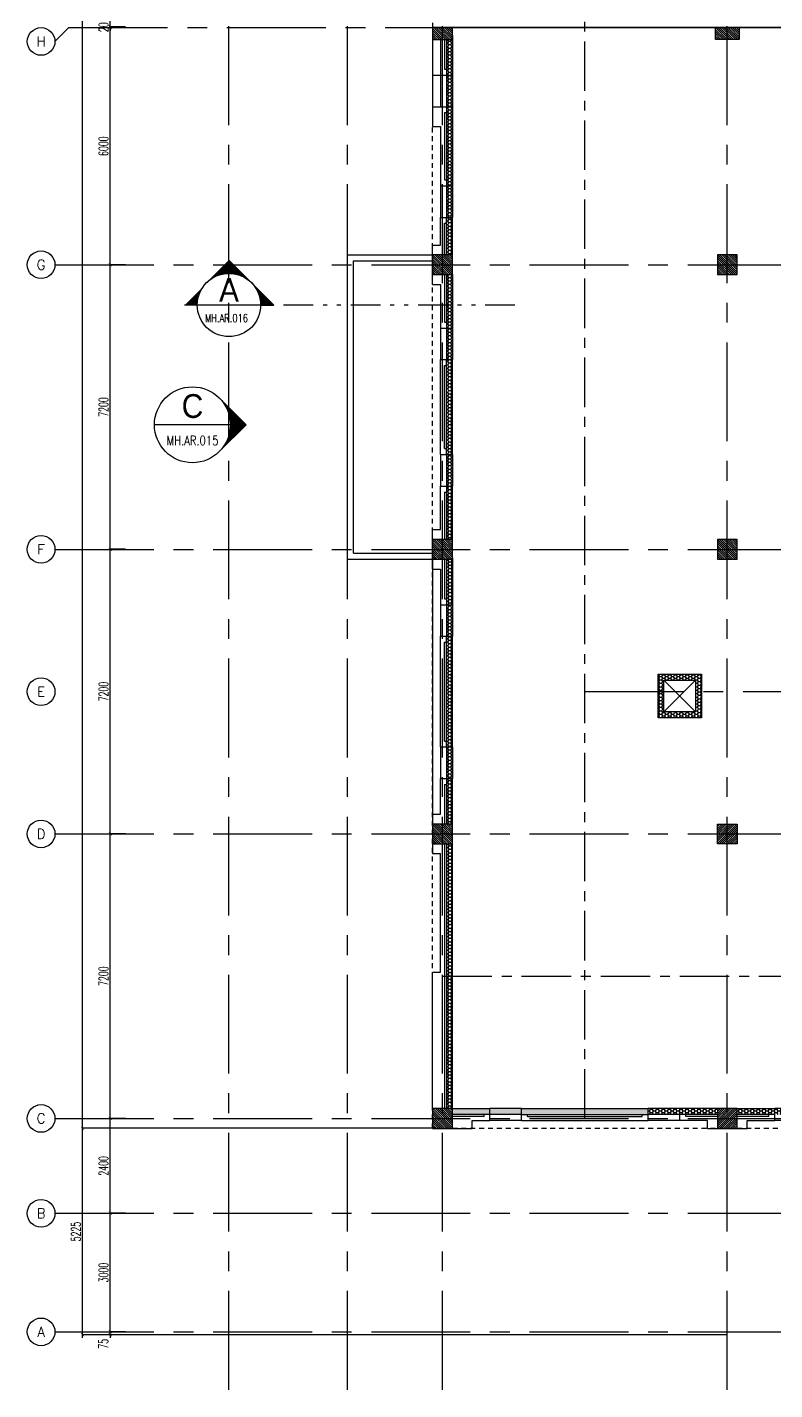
# Model space of a CAD drawing. Extents: x 88808.2 to 88899.2, y 39921.6 to 40001.1.
# Drawn here: x 88808.23 to 88827.13, y 39921.62 to 39956.09 of the extents above; entities that cross this region are included whole.
import ezdxf
from ezdxf.enums import TextEntityAlignment as Align

# ---------------------------------------------------------------- set-up
doc = ezdxf.new("R2010")
doc.units = 0
doc.header["$MEASUREMENT"] = 0
doc.header["$PDMODE"] = 34
for name, pattern in [('2DASHES', [1.7, 0.75, -0.25, 0.1, -0.25, 0.1, -0.25]), ('CENTER', [2, 1.25, -0.25, 0.25, -0.25]), ('CENTERX2', [4, 2.5, -0.5, 0.5, -0.5]), ('HIDDEN2', [0.1875, 0.125, -0.0625])]:
    doc.linetypes.add(name, pattern=pattern)
doc.layers.get('0').update_dxf_attribs({"linetype": 'CONTINUOUS'})
doc.layers.get('DEFPOINTS').update_dxf_attribs({"linetype": 'CONTINUOUS'})
for name, color, linetype in [('AX', 6, 'CONTINUOUS'), ('AX-CR', 2, 'CONTINUOUS'), ('AX-DIM', 4, 'CONTINUOUS'), ('AX-TXT', 2, 'CONTINUOUS'), ('AXES', 11, 'CENTERX2'), ('AXES1', 11, 'CENTER'), ('COL', 2, 'CONTINUOUS'), ('EJ', 9, 'CONTINUOUS'), ('HAT', 8, 'CONTINUOUS'), ('HIDDEN', 9, 'HIDDEN2'), ('IND-ES', 6, 'CONTINUOUS'), ('IND-ES-L', 6, '2DASHES'), ('IND-ES-TXT', 4, 'CONTINUOUS'), ('INSUL', 4, 'CONTINUOUS'), ('ME-FIX', 7, 'CONTINUOUS'), ('PROJ-L', 3, 'CONTINUOUS'), ('ROOF', 7, 'CONTINUOUS'), ('SEC-MRK', 7, 'CONTINUOUS'), ('SHAFTS', 3, 'CONTINUOUS'), ('TXT1', 2, 'CONTINUOUS'), ('WALL', 2, 'CONTINUOUS'), ('WallType2', 3, 'CONTINUOUS'), ('WIN', 3, 'CONTINUOUS')]:
    doc.layers.add(name, color=color, linetype=linetype)
doc.styles.add('ROMANS', font='ROMANS.shx', dxfattribs={"width": 0.6})
doc.styles.add('S5', font='simplex.shx', dxfattribs={"width": 0.77})
doc.styles.add('TTXT', font='swisse.ttf', dxfattribs={"width": 0.6})
doc.dimstyles.new('DIM-OUT', dxfattribs={"dimscale": 0, "dimtxt": 0.24, "dimasz": 0.08, "dimexe": 0.02, "dimexo": 0.02, "dimgap": 0.05, "dimtad": 1, "dimdec": 0, "dimlfac": 1000, "dimzin": 0, "dimdsep": 46, "dimtxsty": 'ROMANS', "dimblk1": 'ARCHTICK', "dimblk2": 'ARCHTICK', "dimsah": 1, "dimcen": 0.01, "dimdle": 0.08, "dimclrd": 4, "dimclre": 4, "dimclrt": 2, "dimadec": 0, "dimazin": 0, "dimtp": 2, "dimtm": 2, "dimtfac": 0.114286, "dimtdec": 0, "dimtix": 1, "dimtmove": 2, "dimatfit": 3, "dimldrblk": 'ARCHTICK', "dimfxl": 0, "dimtolj": 1, "dimtzin": 0, "dimarcsym": 0})
pattern_1 = [(180, (177753.940517, 0), (-0.075, 0.04330127), [0.05, -0.1]), (60, (177753.940517, 0), (0.074999999836, 0.043301270284), [0.05, -0.1]), (120, (177753.940517, 0), (-1.64e-10, 0.086602540284), [-0.1, 0.05])]
pattern_2 = [(0, (0, 0), (0.075, 0.04330127), [0.05, -0.1]), (120, (0, 0), (-0.074999999836, 0.043301270284), [0.05, -0.1]), (60, (0, 0), (1.64e-10, 0.086602540284), [-0.1, 0.05])]
pattern_3 = [(135, (89151.66644, 39904.688557), (0.0265165043, 0.0265165043), [])]

# ---------------------------------------------------------------- blocks, each defined once
blk = doc.blocks.new('_ARCHTICK')
at = {"color": 0, "linetype": 'ByBlock', "const_width": 0.15}
blk.add_lwpolyline([(-0.5, -0.5), (0.5, 0.5)], dxfattribs=at)
blk = doc.blocks.new('*D743')
at = {"layer": 'AX-DIM', "color": 4, "lineweight": -2}
for p, q in [((88818.46, 39987.55), (88809.61, 39987.55)), ((88809.63, 39928.15), (88809.63, 39987.63)), ((88818.46, 39928.23), (88809.61, 39928.23))]:
    blk.add_line(p, q, dxfattribs=at)
at = {"layer": 'DEFPOINTS', "color": 0}
for p in [(88809.63, 39987.55), (88818.48, 39987.55), (88818.48, 39928.23)]:
    blk.add_point(p, dxfattribs=at)
at = {"layer": 'AX-DIM', "color": 4, "lineweight": -2, "xscale": 0.08, "yscale": 0.08, "zscale": 0.08}
for p, rotation in [((88809.63, 39987.55), 90), ((88809.63, 39928.23), 270)]:
    blk.add_blockref('_ARCHTICK', p, dxfattribs=dict(at, rotation=rotation))
at = {"layer": 'AX-DIM', "color": 2, "insert": (88809.46, 39957.89), "char_height": 0.24, "attachment_point": 5, "rotation": 90, "style": 'ROMANS'}
blk.add_mtext('\\A1;59320', dxfattribs=at)
blk = doc.blocks.new('*D744')
at = {"layer": 'AX-DIM', "color": 4, "lineweight": -2}
for p, q in [((88810.71, 39959.7), (88810.31, 39959.7)), ((88810.33, 39956.02), (88810.33, 39959.78)), ((88810.71, 39956.1), (88810.31, 39956.1))]:
    blk.add_line(p, q, dxfattribs=at)
at = {"layer": 'DEFPOINTS', "color": 0}
for p in [(88810.33, 39959.7), (88810.73, 39959.7), (88810.73, 39956.1)]:
    blk.add_point(p, dxfattribs=at)
at = {"layer": 'AX-DIM', "color": 4, "lineweight": -2, "xscale": 0.08, "yscale": 0.08, "zscale": 0.08}
for p, rotation in [((88810.33, 39959.7), 90), ((88810.33, 39956.1), 270)]:
    blk.add_blockref('_ARCHTICK', p, dxfattribs=dict(at, rotation=rotation))
at = {"layer": 'AX-DIM', "color": 2, "insert": (88810.16, 39957.9), "char_height": 0.24, "attachment_point": 5, "rotation": 90, "style": 'ROMANS'}
blk.add_mtext('\\A1;3600', dxfattribs=at)
blk = doc.blocks.new('*D770')
at = {"layer": 'AX-DIM', "color": 4, "lineweight": -2}
for p, q in [((88810.71, 39956.1), (88810.31, 39956.1)), ((88810.71, 39956.08), (88810.31, 39956.08)), ((88810.33, 39956.1), (88810.33, 39956.18)), ((88810.33, 39956.08), (88810.33, 39956.1)), ((88810.33, 39956.08), (88810.33, 39956))]:
    blk.add_line(p, q, dxfattribs=at)
at = {"layer": 'DEFPOINTS', "color": 0}
for p in [(88810.33, 39956.1), (88810.73, 39956.1), (88810.73, 39956.08)]:
    blk.add_point(p, dxfattribs=at)
at = {"layer": 'AX-DIM', "color": 4, "lineweight": -2, "xscale": 0.08, "yscale": 0.08, "zscale": 0.08}
for p, rotation in [((88810.33, 39956.1), 270), ((88810.33, 39956.08), 90)]:
    blk.add_blockref('_ARCHTICK', p, dxfattribs=dict(at, rotation=rotation))
at = {"layer": 'AX-DIM', "color": 2, "insert": (88810.16, 39956.09), "char_height": 0.24, "attachment_point": 5, "rotation": 90, "style": 'ROMANS'}
blk.add_mtext('\\A1;20', dxfattribs=at)
blk = doc.blocks.new('*D771')
at = {"layer": 'AX-DIM', "color": 4, "lineweight": -2}
for p, q in [((88810.71, 39956.08), (88810.31, 39956.08)), ((88810.33, 39950), (88810.33, 39956.16)), ((88810.71, 39950.08), (88810.31, 39950.08))]:
    blk.add_line(p, q, dxfattribs=at)
at = {"layer": 'DEFPOINTS', "color": 0}
for p in [(88810.33, 39956.08), (88810.73, 39956.08), (88810.73, 39950.08)]:
    blk.add_point(p, dxfattribs=at)
at = {"layer": 'AX-DIM', "color": 4, "lineweight": -2, "xscale": 0.08, "yscale": 0.08, "zscale": 0.08}
for p, rotation in [((88810.33, 39956.08), 90), ((88810.33, 39950.08), 270)]:
    blk.add_blockref('_ARCHTICK', p, dxfattribs=dict(at, rotation=rotation))
at = {"layer": 'AX-DIM', "color": 2, "insert": (88810.16, 39953.08), "char_height": 0.24, "attachment_point": 5, "rotation": 90, "style": 'ROMANS'}
blk.add_mtext('\\A1;6000', dxfattribs=at)
blk = doc.blocks.new('*D772')
at = {"layer": 'AX-DIM', "color": 4, "lineweight": -2}
for p, q in [((88810.33, 39935.6), (88810.33, 39942.96)), ((88810.71, 39942.88), (88810.31, 39942.88)), ((88810.71, 39935.68), (88810.31, 39935.68))]:
    blk.add_line(p, q, dxfattribs=at)
at = {"layer": 'DEFPOINTS', "color": 0}
for p in [(88810.33, 39942.88), (88810.73, 39942.88), (88810.73, 39935.68)]:
    blk.add_point(p, dxfattribs=at)
at = {"layer": 'AX-DIM', "color": 4, "lineweight": -2, "xscale": 0.08, "yscale": 0.08, "zscale": 0.08}
for p, rotation in [((88810.33, 39942.88), 90), ((88810.33, 39935.68), 270)]:
    blk.add_blockref('_ARCHTICK', p, dxfattribs=dict(at, rotation=rotation))
at = {"layer": 'AX-DIM', "color": 2, "insert": (88810.16, 39939.28), "char_height": 0.24, "attachment_point": 5, "rotation": 90, "style": 'ROMANS'}
blk.add_mtext('\\A1;7200', dxfattribs=at)
blk = doc.blocks.new('*D773')
at = {"layer": 'AX-DIM', "color": 4, "lineweight": -2}
for p, q in [((88810.71, 39950.08), (88810.31, 39950.08)), ((88810.33, 39942.8), (88810.33, 39950.16)), ((88810.71, 39942.88), (88810.31, 39942.88))]:
    blk.add_line(p, q, dxfattribs=at)
at = {"layer": 'DEFPOINTS', "color": 0}
for p in [(88810.33, 39950.08), (88810.73, 39950.08), (88810.73, 39942.88)]:
    blk.add_point(p, dxfattribs=at)
at = {"layer": 'AX-DIM', "color": 4, "lineweight": -2, "xscale": 0.08, "yscale": 0.08, "zscale": 0.08}
for p, rotation in [((88810.33, 39950.08), 90), ((88810.33, 39942.88), 270)]:
    blk.add_blockref('_ARCHTICK', p, dxfattribs=dict(at, rotation=rotation))
at = {"layer": 'AX-DIM', "color": 2, "insert": (88810.16, 39946.48), "char_height": 0.24, "attachment_point": 5, "rotation": 90, "style": 'ROMANS'}
blk.add_mtext('\\A1;7200', dxfattribs=at)
blk = doc.blocks.new('*D774')
at = {"layer": 'AX-DIM', "color": 4, "lineweight": -2}
for p, q in [((88810.71, 39928.48), (88810.31, 39928.48)), ((88810.33, 39926), (88810.33, 39928.56)), ((88810.71, 39926.08), (88810.31, 39926.08))]:
    blk.add_line(p, q, dxfattribs=at)
at = {"layer": 'DEFPOINTS', "color": 0}
for p in [(88810.33, 39928.48), (88810.73, 39928.48), (88810.73, 39926.08)]:
    blk.add_point(p, dxfattribs=at)
at = {"layer": 'AX-DIM', "color": 4, "lineweight": -2, "xscale": 0.08, "yscale": 0.08, "zscale": 0.08}
for p, rotation in [((88810.33, 39928.48), 90), ((88810.33, 39926.08), 270)]:
    blk.add_blockref('_ARCHTICK', p, dxfattribs=dict(at, rotation=rotation))
at = {"layer": 'AX-DIM', "color": 2, "insert": (88810.16, 39927.28), "char_height": 0.24, "attachment_point": 5, "rotation": 90, "style": 'ROMANS'}
blk.add_mtext('\\A1;2400', dxfattribs=at)
blk = doc.blocks.new('*D775')
at = {"layer": 'AX-DIM', "color": 4, "lineweight": -2}
for p, q in [((88810.71, 39923.08), (88810.31, 39923.08)), ((88810.71, 39923.005), (88810.31, 39923.005)), ((88810.33, 39923.08), (88810.33, 39923.16)), ((88810.33, 39923.005), (88810.33, 39923.08)), ((88810.33, 39923.005), (88810.33, 39922.925))]:
    blk.add_line(p, q, dxfattribs=at)
at = {"layer": 'DEFPOINTS', "color": 0}
for p in [(88810.33, 39923.08), (88810.73, 39923.08), (88810.73, 39923.005)]:
    blk.add_point(p, dxfattribs=at)
at = {"layer": 'AX-DIM', "color": 4, "lineweight": -2, "xscale": 0.08, "yscale": 0.08, "zscale": 0.08}
for p, rotation in [((88810.33, 39923.08), 270), ((88810.33, 39923.005), 90)]:
    blk.add_blockref('_ARCHTICK', p, dxfattribs=dict(at, rotation=rotation))
at = {"layer": 'AX-DIM', "color": 2, "insert": (88810.155, 39922.776), "char_height": 0.24, "attachment_point": 5, "rotation": 90, "style": 'ROMANS'}
blk.add_mtext('\\A1;75', dxfattribs=at)
blk = doc.blocks.new('*D776')
at = {"layer": 'AX-DIM', "color": 4, "lineweight": -2}
for p, q in [((88810.71, 39926.08), (88810.31, 39926.08)), ((88810.33, 39923), (88810.33, 39926.16)), ((88810.71, 39923.08), (88810.31, 39923.08))]:
    blk.add_line(p, q, dxfattribs=at)
at = {"layer": 'DEFPOINTS', "color": 0}
for p in [(88810.33, 39926.08), (88810.73, 39926.08), (88810.73, 39923.08)]:
    blk.add_point(p, dxfattribs=at)
at = {"layer": 'AX-DIM', "color": 4, "lineweight": -2, "xscale": 0.08, "yscale": 0.08, "zscale": 0.08}
for p, rotation in [((88810.33, 39926.08), 90), ((88810.33, 39923.08), 270)]:
    blk.add_blockref('_ARCHTICK', p, dxfattribs=dict(at, rotation=rotation))
at = {"layer": 'AX-DIM', "color": 2, "insert": (88810.16, 39924.58), "char_height": 0.24, "attachment_point": 5, "rotation": 90, "style": 'ROMANS'}
blk.add_mtext('\\A1;3000', dxfattribs=at)
blk = doc.blocks.new('*D777')
at = {"layer": 'AX-DIM', "color": 4, "lineweight": -2}
for p, q in [((88810.33, 39928.4), (88810.33, 39935.76)), ((88810.71, 39935.68), (88810.31, 39935.68)), ((88810.71, 39928.48), (88810.31, 39928.48))]:
    blk.add_line(p, q, dxfattribs=at)
at = {"layer": 'DEFPOINTS', "color": 0}
for p in [(88810.33, 39935.68), (88810.73, 39935.68), (88810.73, 39928.48)]:
    blk.add_point(p, dxfattribs=at)
at = {"layer": 'AX-DIM', "color": 4, "lineweight": -2, "xscale": 0.08, "yscale": 0.08, "zscale": 0.08}
for p, rotation in [((88810.33, 39935.68), 90), ((88810.33, 39928.48), 270)]:
    blk.add_blockref('_ARCHTICK', p, dxfattribs=dict(at, rotation=rotation))
at = {"layer": 'AX-DIM', "color": 2, "insert": (88810.16, 39932.08), "char_height": 0.24, "attachment_point": 5, "rotation": 90, "style": 'ROMANS'}
blk.add_mtext('\\A1;7200', dxfattribs=at)
blk = doc.blocks.new('*D778')
at = {"layer": 'AX-DIM', "color": 4, "lineweight": -2}
for p, q in [((88810.31, 39928.23), (88809.61, 39928.23)), ((88809.63, 39922.925), (88809.63, 39928.31)), ((88825.917, 39923.005), (88809.61, 39923.005))]:
    blk.add_line(p, q, dxfattribs=at)
at = {"layer": 'DEFPOINTS', "color": 0}
for p in [(88809.63, 39928.23), (88810.33, 39928.23), (88825.937, 39923.005)]:
    blk.add_point(p, dxfattribs=at)
at = {"layer": 'AX-DIM', "color": 4, "lineweight": -2, "xscale": 0.08, "yscale": 0.08, "zscale": 0.08}
for p, rotation in [((88809.63, 39928.23), 90), ((88809.63, 39923.005), 270)]:
    blk.add_blockref('_ARCHTICK', p, dxfattribs=dict(at, rotation=rotation))
at = {"layer": 'AX-DIM', "color": 2, "insert": (88809.46, 39925.617), "char_height": 0.24, "attachment_point": 5, "rotation": 90, "style": 'ROMANS'}
blk.add_mtext('\\A1;5225', dxfattribs=at)
blk = doc.blocks.new('COL50')
at = {"layer": 'COL'}
blk.add_lwpolyline([(-250, 250), (-250, -250), (250, -250), (250, 250)], close=True, dxfattribs=at)
blk = doc.blocks.new('*X657')
at = {"color": 0}
for p, q in [((245929, 169932), (246386, 170390)), ((245929, 169985), (246333, 170390)), ((245929, 170038), (246280, 170390)), ((245929, 170091), (246227, 170390)), ((245929, 170144), (246174, 170390)), ((245929, 170197), (246121, 170390)), ((245929, 170250), (246068, 170390)), ((245929, 170303), (246015, 170390)), ((245929, 170357), (245962, 170390)), ((245939, 169890), (246429, 170379)), ((245992, 169890), (246429, 170326)), ((246045, 169890), (246429, 170273)), ((246098, 169890), (246429, 170220)), ((246151, 169890), (246429, 170167)), ((246204, 169890), (246429, 170114)), ((246257, 169890), (246429, 170061)), ((246310, 169890), (246429, 170008)), ((246363, 169890), (246429, 169955)), ((246416, 169890), (246429, 169902))]:
    blk.add_line(p, q, dxfattribs=at)
blk = doc.blocks.new('*X673')
at = {"color": 0}
for p, q in [((245928, 132650), (246428, 133150)), ((245929, 132703), (246375, 133150)), ((245929, 132756), (246322, 133150)), ((245929, 132809), (246269, 133150)), ((245929, 132862), (246216, 133150)), ((245929, 132915), (246163, 133150)), ((245929, 132968), (246110, 133150)), ((245929, 133021), (246057, 133150)), ((245929, 133074), (246004, 133150)), ((245929, 133127), (245951, 133150)), ((245981, 132650), (246429, 133097)), ((246034, 132650), (246429, 133044)), ((246087, 132650), (246429, 132991)), ((246140, 132650), (246429, 132938)), ((246193, 132650), (246429, 132885)), ((246246, 132650), (246429, 132832)), ((246299, 132650), (246429, 132779)), ((246353, 132650), (246429, 132726)), ((246406, 132650), (246429, 132673))]:
    blk.add_line(p, q, dxfattribs=at)
blk = doc.blocks.new('*X670')
at = {"color": 0}
for p, q in [((245929, 139863), (246416, 140350)), ((245929, 139916), (246363, 140350)), ((245929, 139969), (246310, 140350)), ((245929, 140022), (246257, 140350)), ((245929, 140075), (246204, 140350)), ((245929, 140128), (246151, 140350)), ((245929, 140181), (246098, 140350)), ((245929, 140234), (246045, 140350)), ((245929, 140287), (245991, 140350)), ((245929, 140340), (245938, 140350)), ((245969, 139850), (246429, 140310)), ((246022, 139850), (246429, 140256)), ((246075, 139850), (246429, 140203)), ((246128, 139850), (246429, 140150)), ((246181, 139850), (246429, 140097)), ((246234, 139850), (246429, 140044)), ((246287, 139850), (246429, 139991)), ((246340, 139850), (246429, 139938)), ((246393, 139850), (246429, 139885))]:
    blk.add_line(p, q, dxfattribs=at)
blk = doc.blocks.new('C5')
at = {"layer": 'HAT', "linetype": 'ByBlock'}
h = blk.add_hatch(dxfattribs=at)
h.set_pattern_fill('ANSI31', color=256, scale=300, style=0)
h.set_pattern_definition([(45, (-223356.182, -51411.005), (-26.516504, 26.516504), [])])
h.paths.add_polyline_path([(300, 300), (0, 300), (0, 0), (300, 0)])
h.paths.add_polyline_path([(600, 300), (300, 300), (300, 0), (600, 0)])
at = {"layer": 'COL'}
blk.add_lwpolyline([(600, 300), (0, 300), (0, 0), (600, 0)], close=True, dxfattribs=at)
blk = doc.blocks.new('*X650')
at = {"color": 0}
for p, q in [((245927, 177090), (246427, 177590)), ((245929, 177145), (246374, 177590)), ((245929, 177198), (246321, 177590)), ((245929, 177251), (246267, 177590)), ((245929, 177304), (246214, 177590)), ((245929, 177357), (246161, 177590)), ((245929, 177410), (246108, 177590)), ((245929, 177463), (246055, 177590)), ((245929, 177516), (246002, 177590)), ((245929, 177569), (245949, 177590)), ((245980, 177090), (246429, 177539)), ((246033, 177090), (246429, 177486)), ((246086, 177090), (246429, 177433)), ((246139, 177090), (246429, 177380)), ((246192, 177090), (246429, 177327)), ((246245, 177090), (246429, 177274)), ((246298, 177090), (246429, 177220)), ((246351, 177090), (246429, 177167)), ((246404, 177090), (246429, 177114))]:
    blk.add_line(p, q, dxfattribs=at)
blk = doc.blocks.new('*X671')
at = {"color": 0}
for p, q in [((253128, 139850), (253628, 140350)), ((253129, 139903), (253575, 140350)), ((253129, 139956), (253522, 140350)), ((253129, 140009), (253469, 140350)), ((253129, 140062), (253416, 140350)), ((253129, 140115), (253363, 140350)), ((253129, 140168), (253310, 140350)), ((253129, 140221), (253257, 140350)), ((253129, 140274), (253204, 140350)), ((253129, 140327), (253151, 140350)), ((253181, 139850), (253629, 140297)), ((253234, 139850), (253629, 140244)), ((253287, 139850), (253629, 140191)), ((253340, 139850), (253629, 140138)), ((253393, 139850), (253629, 140085)), ((253446, 139850), (253629, 140032)), ((253499, 139850), (253629, 139979)), ((253553, 139850), (253629, 139926)), ((253606, 139850), (253629, 139873))]:
    blk.add_line(p, q, dxfattribs=at)
blk = doc.blocks.new('*X672')
at = {"color": 0}
for p, q in [((253129, 132691), (253588, 133150)), ((253129, 132744), (253535, 133150)), ((253129, 132797), (253482, 133150)), ((253129, 132850), (253429, 133150)), ((253129, 132903), (253376, 133150)), ((253129, 132956), (253323, 133150)), ((253129, 133009), (253269, 133150)), ((253129, 133062), (253216, 133150)), ((253129, 133115), (253163, 133150)), ((253141, 132650), (253629, 133138)), ((253194, 132650), (253629, 133085)), ((253247, 132650), (253629, 133031)), ((253300, 132650), (253629, 132978)), ((253353, 132650), (253629, 132925)), ((253406, 132650), (253629, 132872)), ((253459, 132650), (253629, 132819)), ((253512, 132650), (253629, 132766)), ((253565, 132650), (253629, 132713)), ((253618, 132650), (253629, 132660))]:
    blk.add_line(p, q, dxfattribs=at)
blk = doc.blocks.new('*X664')
at = {"color": 0}
for p, q in [((253129, 125478), (253600, 125950)), ((253129, 125531), (253547, 125950)), ((253129, 125584), (253494, 125950)), ((253129, 125637), (253441, 125950)), ((253129, 125690), (253388, 125950)), ((253129, 125743), (253335, 125950)), ((253129, 125796), (253282, 125950)), ((253129, 125849), (253229, 125950)), ((253129, 125902), (253176, 125950)), ((253153, 125450), (253629, 125925)), ((253206, 125450), (253629, 125872)), ((253259, 125450), (253629, 125819)), ((253312, 125450), (253629, 125766)), ((253365, 125450), (253629, 125713)), ((253418, 125450), (253629, 125660)), ((253471, 125450), (253629, 125607)), ((253524, 125450), (253629, 125554)), ((253577, 125450), (253629, 125501))]:
    blk.add_line(p, q, dxfattribs=at)
blk = doc.blocks.new('*X665')
at = {"color": 0}
for p, q in [((253129, 118266), (253613, 118750)), ((253129, 118319), (253560, 118750)), ((253129, 118372), (253507, 118750)), ((253129, 118425), (253454, 118750)), ((253129, 118478), (253401, 118750)), ((253129, 118531), (253348, 118750)), ((253129, 118584), (253294, 118750)), ((253129, 118637), (253241, 118750)), ((253129, 118690), (253188, 118750)), ((253129, 118743), (253135, 118750)), ((253166, 118250), (253629, 118713)), ((253219, 118250), (253629, 118660)), ((253272, 118250), (253629, 118607)), ((253325, 118250), (253629, 118553)), ((253378, 118250), (253629, 118500)), ((253431, 118250), (253629, 118447)), ((253484, 118250), (253629, 118394)), ((253537, 118250), (253629, 118341)), ((253590, 118250), (253629, 118288))]:
    blk.add_line(p, q, dxfattribs=at)
blk = doc.blocks.new('AXL')
at = {"layer": 'AX-CR'}
blk.add_circle((-350, 0), 350, dxfattribs=at)
at = {"layer": 'AX-TXT', "style": 'ROMANS'}
blk.add_attdef('AX', text='', height=250, dxfattribs=at).set_placement((-350, 0), align=Align.MIDDLE)
blk = doc.blocks.new('AR2-SC')
at = {"layer": 'IND-ES'}
for p, q in [((0, 1131), (-566, 566)), ((0, 1131), (1131, 0)), ((-800, 0), (-1131, 0)), ((800, 0), (1131, 0))]:
    blk.add_line(p, q, dxfattribs=at)
for points in [[(0, 800), (0, 1131), (-104, 793), (-221, 910)], [(0, 800), (0, 1131), (104, 793), (221, 910)], [(-400, 693), (-419, 712), (-487, 634), (-492, 640)], [(-306, 739), (-349, 782), (-400, 693), (-419, 712)], [(-207, 773), (-283, 849), (-306, 739), (-349, 782)], [(-104, 793), (-221, 910), (-207, 773), (-283, 849)], [(104, 793), (221, 910), (207, 773), (283, 849)], [(207, 773), (283, 849), (306, 739), (349, 782)], [(306, 739), (349, 782), (400, 693), (419, 712)], [(400, 693), (419, 712), (487, 634), (492, 640)], [(-773, 207), (-849, 283), (-739, 306), (-782, 349)], [(-739, 306), (-782, 349), (-693, 400), (-712, 419)], [(-693, 400), (-712, 419), (-634, 487), (-640, 492)], [(-640, 492), (-634, 487), (-566, 566)], [(-492, 640), (-487, 634), (-566, 566)], [(492, 640), (487, 634), (566, 566)], [(640, 492), (634, 487), (566, 566)], [(693, 400), (712, 419), (634, 487), (640, 492)], [(739, 306), (782, 349), (693, 400), (712, 419)], [(773, 207), (849, 283), (739, 306), (782, 349)], [(-800, 0), (-1131, 0), (-793, 104), (-910, 221)], [(-793, 104), (-910, 221), (-773, 207), (-849, 283)], [(793, 104), (910, 221), (773, 207), (849, 283)], [(800, 0), (1131, 0), (793, 104), (910, 221)]]:
    blk.add_solid(points, dxfattribs=at)
blk = doc.blocks.new('A$C16F26542')
at = {"layer": 'COL', "xscale": 0.001000000047497451, "yscale": 0.0009999999892897904, "zscale": 0.001}
blk.add_blockref('COL50', (0.25, 0.25), dxfattribs=at)
blk = doc.blocks.new('AR1-EL')
at = {"layer": 'IND-ES'}
for q in [(-566, 566), (566, 566)]:
    blk.add_line((0, 1131), q, dxfattribs=at)
for points in [[(-104, 793), (-221, 910), (-207, 773), (-283, 849)], [(0, 800), (0, 1131), (-104, 793), (-221, 910)], [(0, 800), (0, 1131), (104, 793), (221, 910)], [(104, 793), (221, 910), (207, 773), (283, 849)], [(-492, 640), (-487, 634), (-566, 566)], [(-400, 693), (-419, 712), (-487, 634), (-492, 640)], [(-306, 739), (-349, 782), (-400, 693), (-419, 712)], [(-207, 773), (-283, 849), (-306, 739), (-349, 782)], [(207, 773), (283, 849), (306, 739), (349, 782)], [(306, 739), (349, 782), (400, 693), (419, 712)], [(400, 693), (419, 712), (487, 634), (492, 640)], [(492, 640), (487, 634), (566, 566)]]:
    blk.add_solid(points, dxfattribs=at)

msp = doc.modelspace()

# ---------------------------------------------------------------- hatches: boundary and pattern name
at = {"layer": 'HAT'}
h = msp.add_hatch(dxfattribs=at)
h.set_pattern_fill('ANSI31', color=256, scale=0.3, style=0)
h.set_pattern_definition(pattern_3)
h.paths.add_polyline_path([(88818.7303, 39956.0796), (88818.9803, 39956.0796), (88818.9803, 39955.7796), (88818.7303, 39955.7796)])
h.paths.add_polyline_path([(88818.4803, 39956.0796), (88818.7303, 39956.0796), (88818.7303, 39955.7796), (88818.4803, 39955.7796)])
h = msp.add_hatch(dxfattribs=at)
h.set_pattern_fill('ANSI31', color=256, scale=0.3, style=0)
h.set_pattern_definition(pattern_3)
h.paths.add_polyline_path([(88818.7303, 39956.0796), (88818.9803, 39956.0796), (88818.9803, 39955.7796), (88818.7303, 39955.7796)])
h.paths.add_polyline_path([(88818.4803, 39956.0796), (88818.7303, 39956.0796), (88818.7303, 39955.7796), (88818.4803, 39955.7796)])
at = {"layer": 'WallType2', "linetype": 'Continuous'}
h = msp.add_hatch(dxfattribs=at)
h.set_pattern_fill('HONEY', color=256, scale=0.4, style=0)
h.set_pattern_definition(pattern_1)
h.paths.add_polyline_path([(88818.8303, 39955.7796), (88818.9803, 39955.7796), (88818.9803, 39954.8296), (88818.8303, 39954.8296)])
h.paths.add_polyline_path([(88818.8303, 39954.8296), (88818.9803, 39954.8296), (88818.9803, 39954.0296), (88818.8303, 39954.0296)])
h.paths.add_polyline_path([(88818.8303, 39954.0296), (88818.9803, 39954.0296), (88818.9803, 39952.6996), (88818.9803, 39952.0796), (88818.8303, 39952.0796)])
h = msp.add_hatch(dxfattribs=at)
h.set_pattern_fill('HONEY', color=256, scale=0.4, style=0)
h.set_pattern_definition(pattern_1)
h.paths.add_polyline_path([(88818.8303, 39952.0796), (88818.9803, 39952.0796), (88818.9803, 39951.2796), (88818.8303, 39951.2796)])
h.paths.add_polyline_path([(88818.8303, 39951.2796), (88818.9803, 39951.2796), (88818.9803, 39950.3296), (88818.8303, 39950.3296)])
h = msp.add_hatch(dxfattribs=at)
h.set_pattern_fill('HONEY', color=256, scale=0.4, style=0)
h.set_pattern_definition(pattern_1)
h.paths.add_polyline_path([(88818.8303, 39949.8296), (88818.9803, 39949.8296), (88818.9803, 39949.1446), (88818.9803, 39946.8796), (88818.8303, 39946.8796)])
h = msp.add_hatch(dxfattribs=at)
h.set_pattern_fill('HONEY', color=256, scale=0.4, style=0)
h.set_pattern_definition(pattern_1)
h.paths.add_polyline_path([(88818.8303, 39946.8796), (88818.9803, 39946.8796), (88818.9803, 39946.4796), (88818.8303, 39946.4796)])
h.paths.add_polyline_path([(88818.8303, 39946.4796), (88818.9803, 39946.4796), (88818.9803, 39946.0796), (88818.8303, 39946.0796)])
h.paths.add_polyline_path([(88818.8303, 39946.0796), (88818.9803, 39946.0796), (88818.9803, 39945.5896), (88818.9803, 39944.9806), (88818.8303, 39944.9806)])
h.paths.add_polyline_path([(88818.8303, 39944.4796), (88818.9803, 39944.4796), (88818.9803, 39943.6796), (88818.8303, 39943.6796)])
h.paths.add_polyline_path([(88818.8303, 39944.9806), (88818.9803, 39944.9806), (88818.9803, 39944.4796), (88818.8303, 39944.4796)])
h.paths.add_polyline_path([(88818.8303, 39943.6796), (88818.9803, 39943.6796), (88818.9803, 39943.1296), (88818.8303, 39943.1296)])
h = msp.add_hatch(dxfattribs=at)
h.set_pattern_fill('HONEY', color=256, scale=0.4, style=0)
h.set_pattern_definition(pattern_2)
h.paths.add_polyline_path([(88818.9803, 39942.6296), (88818.8303, 39942.6296), (88818.8303, 39941.4796), (88818.9803, 39941.4796)])
h = msp.add_hatch(dxfattribs=at)
h.set_pattern_fill('HONEY', color=256, scale=0.4, style=0)
h.set_pattern_definition(pattern_1)
h.paths.add_polyline_path([(88818.8303, 39941.4796), (88818.9803, 39941.4796), (88818.9803, 39940.6796), (88818.8303, 39940.6796)])
h = msp.add_hatch(dxfattribs=at)
h.set_pattern_fill('HONEY', color=256, scale=0.4, style=0)
h.set_pattern_definition(pattern_1)
h.paths.add_polyline_path([(88818.8303, 39940.6796), (88818.9803, 39940.6796), (88818.9803, 39939.2796), (88818.8303, 39939.2796)])
h.paths.add_polyline_path([(88818.8303, 39939.2796), (88818.9803, 39939.2796), (88818.9803, 39938.4796), (88818.9803, 39937.8796), (88818.8303, 39937.8796)])
h = msp.add_hatch(dxfattribs=at)
h.set_pattern_fill('HONEY', color=256, scale=0.4, style=0)
h.set_pattern_definition(pattern_2)
h.paths.add_polyline_path([(88825.2803, 39939.2796), (88825.1303, 39939.2796), (88825.1303, 39938.7696), (88824.3303, 39938.7696), (88824.3303, 39939.2796), (88824.1803, 39939.2796), (88824.1803, 39938.6196), (88825.2803, 39938.6196)])
h.paths.add_polyline_path([(88824.3303, 39939.5696), (88825.1303, 39939.5696), (88825.1303, 39939.2796), (88825.2803, 39939.2796), (88825.2803, 39939.7196), (88824.1803, 39939.7196), (88824.1803, 39939.2796), (88824.3303, 39939.2796)])
h = msp.add_hatch(dxfattribs=at)
h.set_pattern_fill('HONEY', color=256, scale=0.4, style=0)
h.set_pattern_definition(pattern_1)
h.paths.add_polyline_path([(88818.8303, 39937.8796), (88818.9803, 39937.8796), (88818.9803, 39937.0796), (88818.8303, 39937.0796)])
h.paths.add_polyline_path([(88818.8303, 39937.0796), (88818.9803, 39937.0796), (88818.9803, 39935.9296), (88818.8303, 39935.9296)])
h = msp.add_hatch(dxfattribs=at)
h.set_pattern_fill('HONEY', color=256, scale=0.4, style=0)
h.set_pattern_definition(pattern_2)
h.paths.add_polyline_path([(88818.9803, 39935.4296), (88818.8303, 39935.4296), (88818.8303, 39932.0796), (88818.9803, 39932.0796)])
h = msp.add_hatch(dxfattribs=at)
h.set_pattern_fill('HONEY', color=256, scale=0.4, style=0)
h.set_pattern_definition(pattern_1)
h.paths.add_polyline_path([(88818.8303, 39932.0796), (88818.9803, 39932.0796), (88818.9803, 39928.7296), (88818.8303, 39928.7296)])
h = msp.add_hatch(dxfattribs=at)
h.set_pattern_fill('HONEY', color=256, scale=0.4, style=0)
h.set_pattern_definition(pattern_1)
h.paths.add_polyline_path([(88818.9803, 39928.7296), (88819.9303, 39928.7296), (88819.9303, 39928.5796), (88818.9803, 39928.5796)])
h.paths.add_polyline_path([(88819.9303, 39928.7296), (88820.7303, 39928.7296), (88820.7303, 39928.5796), (88819.9303, 39928.5796)])
h.paths.add_polyline_path([(88820.7303, 39928.7296), (88822.3303, 39928.7296), (88822.3303, 39928.5796), (88820.7303, 39928.5796)])
h.paths.add_polyline_path([(88822.3303, 39928.7296), (88822.4928, 39928.7296), (88823.9303, 39928.7296), (88823.9303, 39928.5796), (88822.3303, 39928.5796)])
h = msp.add_hatch(dxfattribs=at)
h.set_pattern_fill('HONEY', color=256, scale=0.4, style=0)
h.set_pattern_definition(pattern_1)
h.paths.add_polyline_path([(88823.9303, 39928.7296), (88824.7303, 39928.7296), (88824.7303, 39928.5796), (88823.9303, 39928.5796)])
h = msp.add_hatch(dxfattribs=at)
h.set_pattern_fill('HONEY', color=256, scale=0.4, style=0)
h.set_pattern_definition(pattern_1)
h.paths.add_polyline_path([(88824.7303, 39928.7296), (88825.6803, 39928.7296), (88825.6803, 39928.5796), (88824.7303, 39928.5796)])
h = msp.add_hatch(dxfattribs=at)
h.set_pattern_fill('HONEY', color=256, scale=0.4, style=0)
h.set_pattern_definition(pattern_1)
h.paths.add_polyline_path([(88827.1303, 39928.7296), (88827.9303, 39928.7296), (88827.9303, 39928.5796), (88827.1303, 39928.5796)])
h.paths.add_polyline_path([(88826.1803, 39928.7296), (88827.1303, 39928.7296), (88827.1303, 39928.5796), (88826.1803, 39928.5796)])

# ---------------------------------------------------------------- linework, layer by layer
at = {"layer": 'AXES'}
for p, q in [((88813.3303, 39921.6153), (88813.3303, 40000.4279)), ((88816.3303, 39921.6153), (88816.3303, 40000.4279)), ((88818.7303, 39921.6153), (88818.7303, 40000.4279)), ((88825.9303, 39921.6153), (88825.9303, 40000.4279)), ((88809.2803, 39956.0796), (88808.9303, 39955.7296)), ((88809.2803, 39956.0796), (88876.9703, 39956.0796)), ((88808.9303, 39950.0796), (88876.9703, 39950.0796)), ((88808.9303, 39942.8796), (88876.9703, 39942.8796)), ((88822.3303, 39939.2796), (88876.9703, 39939.2796)), ((88808.9303, 39935.6796), (88876.9703, 39935.6796)), ((88808.9303, 39928.4796), (88876.9991, 39928.4796)), ((88808.9303, 39926.0796), (88876.9703, 39926.0796)), ((88808.9303, 39923.0796), (88876.9703, 39923.0796))]:
    msp.add_line(p, q, dxfattribs=at)
at = {"layer": 'AXES1'}
for p, q in [((88822.3303, 39928.4796), (88822.3303, 39987.2996)), ((88818.7303, 39932.0796), (88876.9703, 39932.0796))]:
    msp.add_line(p, q, dxfattribs=at)
at = {"layer": 'COL'}
for points in [[(88818.9803, 39956.0796), (88818.4803, 39956.0796), (88818.4803, 39955.7796), (88818.9803, 39955.7796)], [(88818.9803, 39956.0796), (88818.4803, 39956.0796), (88818.4803, 39955.7796), (88818.9803, 39955.7796)], [(88825.6803, 39928.7296), (88825.6803, 39928.2296), (88826.1803, 39928.2296), (88826.1803, 39928.7296)]]:
    msp.add_lwpolyline(points, close=True, dxfattribs=at)
at = {"layer": 'EJ', "color": 8}
msp.add_line((88818.4803, 39956.0796), (88893.7957, 39956.0796), dxfattribs=at)
at = {"layer": 'HIDDEN'}
for p, q in [((88818.4803, 39928.2296), (88818.4803, 39953.5796)), ((88850.8303, 39928.2296), (88818.4803, 39928.2296))]:
    msp.add_line(p, q, dxfattribs=at)
at = {"layer": 'IND-ES'}
for p, q in [((88814.1303, 39949.0614), (88812.5303, 39949.0614)), ((88813.3664, 39946.0312), (88811.4464, 39946.0312)), ((88813.3664, 39946.0312), (88811.4464, 39946.0312))]:
    msp.add_line(p, q, dxfattribs=at)
msp.add_ellipse((88813.3303, 39949.0614), major_axis=(0.8, 0.0001), ratio=0.9999999, start_param=-0.0000763, end_param=6.283109, dxfattribs=at)
at = {"layer": 'IND-ES-L'}
msp.add_line((88820.5602, 39949.0556), (88814.4558, 39949.0556), dxfattribs=at)
at = {"layer": 'IND-ES-L', "linetype": 'ByBlock'}
msp.add_ellipse((88812.4064, 39946.0312), major_axis=(0.0001, -0.96), ratio=0.9999999, start_param=-0.0000763, end_param=6.283109, dxfattribs=at)
at = {"layer": 'INSUL'}
for p, q in [((88818.7803, 39955.7796), (88818.7803, 39955.0296)), ((88818.8303, 39955.7796), (88818.8303, 39954.8796)), ((88818.7803, 39955.0296), (88818.8303, 39955.0296)), ((88818.8303, 39954.0796), (88818.8303, 39952.0796)), ((88818.7803, 39953.9296), (88818.7803, 39952.2296)), ((88818.7803, 39953.9296), (88818.8303, 39953.9296)), ((88818.7803, 39952.2296), (88818.8303, 39952.2296)), ((88818.8303, 39950.3296), (88818.8303, 39951.2796)), ((88818.7803, 39950.3296), (88818.7803, 39951.1296)), ((88818.7803, 39951.1296), (88818.8303, 39951.1296)), ((88818.7803, 39949.8296), (88818.7803, 39948.6296)), ((88818.8303, 39949.8296), (88818.8303, 39948.4796)), ((88818.7803, 39948.6296), (88818.8303, 39948.6296)), ((88818.7803, 39945.4296), (88818.7803, 39947.5296)), ((88818.7803, 39947.5296), (88818.8303, 39947.5296)), ((88818.8303, 39945.2796), (88818.8303, 39947.6796)), ((88818.7803, 39945.4296), (88818.8303, 39945.4296)), ((88818.8303, 39944.4796), (88818.8303, 39943.1296)), ((88818.7803, 39944.3296), (88818.8303, 39944.3296)), ((88818.7803, 39944.3296), (88818.7803, 39943.1296)), ((88818.7803, 39942.6296), (88818.7803, 39941.6296)), ((88818.8303, 39942.6296), (88818.8303, 39941.4796)), ((88818.7803, 39941.6296), (88818.8303, 39941.6296)), ((88818.8303, 39937.8796), (88818.8303, 39940.6796)), ((88818.7803, 39940.5296), (88818.8303, 39940.5296)), ((88818.7803, 39938.0296), (88818.7803, 39940.5296)), ((88818.7803, 39938.0296), (88818.8303, 39938.0296)), ((88818.7803, 39936.9296), (88818.7803, 39935.9296)), ((88818.7803, 39936.9296), (88818.8303, 39936.9296)), ((88818.8303, 39937.0796), (88818.8303, 39935.9296)), ((88818.7803, 39935.4296), (88818.7803, 39928.7296)), ((88818.8303, 39935.4296), (88818.8303, 39928.7296)), ((88819.9303, 39928.5796), (88818.9803, 39928.5796)), ((88819.7803, 39928.5296), (88818.9803, 39928.5296)), ((88819.7803, 39928.5296), (88819.7803, 39928.5796)), ((88820.7303, 39928.5796), (88823.9303, 39928.5796)), ((88820.8803, 39928.5296), (88820.8803, 39928.5796)), ((88820.8803, 39928.5296), (88823.7803, 39928.5296)), ((88823.7803, 39928.5296), (88823.7803, 39928.5796)), ((88825.6803, 39928.5796), (88824.7303, 39928.5796)), ((88824.8803, 39928.5296), (88824.8803, 39928.5796)), ((88825.6803, 39928.5296), (88824.8803, 39928.5296)), ((88827.1303, 39928.5796), (88826.1803, 39928.5796)), ((88826.9803, 39928.5296), (88826.1803, 39928.5296)), ((88826.9803, 39928.5296), (88826.9803, 39928.5796))]:
    msp.add_line(p, q, dxfattribs=at)
at = {"layer": 'PROJ-L'}
for p, q in [((88816.3303, 39950.3296), (88818.4803, 39950.3296)), ((88816.3303, 39942.6308), (88816.3303, 39950.3296)), ((88816.4803, 39950.1796), (88818.4803, 39950.1796)), ((88816.4803, 39942.7808), (88816.4803, 39950.1796)), ((88816.3303, 39942.6308), (88818.4803, 39942.6308)), ((88816.4803, 39942.7808), (88818.4803, 39942.7808)), ((88818.4803, 39942.6296), (88818.4803, 39935.9296))]:
    msp.add_line(p, q, dxfattribs=at)
at = {"layer": 'ROOF'}
msp.add_line((88851.1303, 39956.0796), (88818.4803, 39956.0796), dxfattribs=at)
at = {"layer": 'SHAFTS', "color": 97, "linetype": 'Continuous'}
for p, q in [((88824.3303, 39939.5696), (88825.1303, 39938.7696)), ((88825.1303, 39939.5696), (88824.3303, 39938.7696))]:
    msp.add_line(p, q, dxfattribs=at)
at = {"layer": 'SHAFTS', "color": 7}
for points in [[(88824.1803, 39939.7196), (88825.2803, 39939.7196), (88825.2803, 39938.6196), (88824.1803, 39938.6196)], [(88824.3303, 39939.5696), (88825.1303, 39939.5696), (88825.1303, 39938.7696), (88824.3303, 39938.7696)]]:
    msp.add_lwpolyline(points, close=True, dxfattribs=at)
at = {"layer": 'WALL'}
for p, q in [((88818.4803, 39956.1996), (88818.4803, 39954.8796)), ((88818.6803, 39955.7796), (88818.6803, 39954.8796)), ((88818.9803, 39955.8796), (88818.9803, 39954.8796)), ((88818.4803, 39954.8796), (88818.9803, 39954.8796)), ((88818.4803, 39954.0796), (88818.9803, 39954.0796)), ((88818.4803, 39954.0796), (88818.4803, 39953.5796)), ((88818.9803, 39954.0796), (88818.9803, 39952.0796)), ((88818.4803, 39953.5796), (88818.6803, 39953.5796)), ((88818.6803, 39953.5796), (88818.6803, 39952.0796)), ((88818.6803, 39952.0796), (88818.9803, 39952.0796)), ((88818.6803, 39950.5796), (88818.6803, 39951.2796)), ((88818.6803, 39951.2796), (88818.9803, 39951.2796)), ((88818.9803, 39950.3296), (88818.9803, 39951.2796)), ((88818.4803, 39950.5796), (88818.6803, 39950.5796)), ((88818.4803, 39949.5796), (88818.4803, 39950.5796)), ((88818.4803, 39949.5796), (88818.6803, 39949.5796)), ((88818.6803, 39949.5796), (88818.6803, 39948.4796)), ((88818.9803, 39949.8296), (88818.9803, 39948.4796)), ((88818.6803, 39948.4796), (88818.9803, 39948.4796)), ((88818.6803, 39945.2796), (88818.6803, 39947.6796)), ((88818.6803, 39947.6796), (88818.9803, 39947.6796)), ((88818.9803, 39945.2796), (88818.9803, 39947.6796)), ((88818.6803, 39945.2796), (88818.9803, 39945.2796)), ((88818.6803, 39943.3796), (88818.6803, 39944.4796)), ((88818.6803, 39944.4796), (88818.9803, 39944.4796)), ((88818.9803, 39943.1296), (88818.9803, 39944.4796)), ((88818.4803, 39943.3796), (88818.6803, 39943.3796)), ((88818.4803, 39942.3796), (88818.4803, 39943.3796)), ((88818.9803, 39942.6623), (88818.9803, 39941.4796)), ((88818.4803, 39942.3796), (88818.6803, 39942.3796)), ((88818.6803, 39942.3796), (88818.6803, 39941.4796)), ((88818.6803, 39941.4796), (88818.9803, 39941.4796)), ((88818.6803, 39940.6796), (88818.9803, 39940.6796)), ((88818.6803, 39937.8796), (88818.6803, 39940.6796)), ((88818.9803, 39937.8796), (88818.9803, 39940.6796)), ((88818.6803, 39937.8796), (88818.9803, 39937.8796)), ((88818.6803, 39937.0796), (88818.9803, 39937.0796)), ((88818.6803, 39936.1796), (88818.6803, 39937.0796)), ((88818.9803, 39935.9296), (88818.9803, 39937.0796)), ((88818.4803, 39936.1796), (88818.6803, 39936.1796)), ((88818.4803, 39936.1796), (88818.4803, 39935.1796)), ((88818.9803, 39928.7296), (88818.9803, 39935.4296)), ((88818.4803, 39935.1796), (88818.6803, 39935.1796)), ((88818.6803, 39932.1796), (88818.6803, 39935.1796)), ((88818.4803, 39932.1796), (88818.6803, 39932.1796)), ((88818.4803, 39928.7296), (88818.4803, 39932.1796)), ((88818.9803, 39928.7296), (88819.9303, 39928.7296)), ((88819.9303, 39928.4296), (88819.9303, 39928.7296)), ((88820.7303, 39928.4296), (88820.7303, 39928.7296)), ((88820.7303, 39928.7296), (88823.9303, 39928.7296)), ((88823.9303, 39928.4296), (88823.9303, 39928.7296)), ((88825.6803, 39928.7296), (88824.7303, 39928.7296)), ((88824.7303, 39928.4296), (88824.7303, 39928.7296)), ((88826.1803, 39928.7296), (88827.1303, 39928.7296)), ((88827.1303, 39928.4296), (88827.1303, 39928.7296)), ((88818.4803, 39928.2296), (88819.4803, 39928.2296)), ((88819.4803, 39928.4296), (88819.9303, 39928.4296)), ((88819.4803, 39928.2296), (88819.4803, 39928.4296)), ((88820.7303, 39928.4296), (88823.9303, 39928.4296)), ((88825.4296, 39928.4296), (88824.7303, 39928.4296)), ((88825.4296, 39928.2296), (88825.4296, 39928.4296)), ((88825.4296, 39928.2296), (88826.4303, 39928.2296)), ((88826.4303, 39928.4296), (88827.1303, 39928.4296)), ((88826.4303, 39928.2296), (88826.4303, 39928.4296))]:
    msp.add_line(p, q, dxfattribs=at)
at = {"layer": 'WIN'}
for p, q in [((88818.4803, 39954.8796), (88818.4803, 39954.0796)), ((88818.6803, 39954.8796), (88818.6803, 39954.0796)), ((88818.6803, 39954.8796), (88818.6803, 39954.0796)), ((88818.8303, 39954.8794), (88818.8303, 39954.0794)), ((88818.9803, 39954.8796), (88818.9803, 39954.0796)), ((88818.9803, 39954.8796), (88818.9803, 39954.0796)), ((88818.6803, 39952.0796), (88818.6803, 39951.2796)), ((88818.6803, 39952.0796), (88818.6803, 39951.2796)), ((88818.8303, 39952.0796), (88818.8303, 39951.2796)), ((88818.9803, 39952.0796), (88818.9803, 39951.2796)), ((88818.9803, 39952.0796), (88818.9803, 39951.2796)), ((88818.6803, 39948.4796), (88818.6803, 39947.6796)), ((88818.6803, 39948.4796), (88818.6803, 39947.6796)), ((88818.8303, 39948.4796), (88818.8303, 39947.6796)), ((88818.9803, 39948.4796), (88818.9803, 39947.6796)), ((88818.9803, 39948.4796), (88818.9803, 39947.6796)), ((88818.6803, 39945.2796), (88818.6803, 39944.4796)), ((88818.6803, 39945.2796), (88818.6803, 39944.4796)), ((88818.8303, 39945.2796), (88818.8303, 39944.4796)), ((88818.9803, 39945.2796), (88818.9803, 39944.4796)), ((88818.9803, 39945.2796), (88818.9803, 39944.4796)), ((88818.6803, 39941.4796), (88818.6803, 39940.6796)), ((88818.6803, 39941.4796), (88818.6803, 39940.6796)), ((88818.8303, 39941.4796), (88818.8303, 39940.6796)), ((88818.9803, 39941.4796), (88818.9803, 39940.6796)), ((88818.9803, 39941.4796), (88818.9803, 39940.6796)), ((88818.6803, 39937.8796), (88818.6803, 39937.0796)), ((88818.6803, 39937.8796), (88818.6803, 39937.0796)), ((88818.8303, 39937.8796), (88818.8303, 39937.0796)), ((88818.9803, 39937.8796), (88818.9803, 39937.0796)), ((88818.9803, 39937.8796), (88818.9803, 39937.0796)), ((88820.7303, 39928.7296), (88819.9303, 39928.7296)), ((88820.7303, 39928.7296), (88819.9303, 39928.7296)), ((88820.7303, 39928.5796), (88819.9303, 39928.5796)), ((88824.7303, 39928.7296), (88823.9303, 39928.7296)), ((88824.7303, 39928.7296), (88823.9303, 39928.7296)), ((88824.7303, 39928.5796), (88823.9303, 39928.5796)), ((88827.9303, 39928.7296), (88827.1303, 39928.7296)), ((88820.7303, 39928.4296), (88819.9303, 39928.4296)), ((88820.7303, 39928.4296), (88819.9303, 39928.4296)), ((88824.7303, 39928.4296), (88823.9303, 39928.4296)), ((88824.7303, 39928.4296), (88823.9303, 39928.4296)), ((88827.9303, 39928.4296), (88827.1303, 39928.4296))]:
    msp.add_line(p, q, dxfattribs=at)

# ---------------------------------------------------------------- block references
at = {"layer": 'AX', "xscale": 0.001000000003841706, "yscale": 0.000999999996565748, "zscale": 0.001}
for p, values in [((88808.9303, 39955.7296), {'AX': 'H'}), ((88808.9303, 39950.0796), {'AX': 'G'}), ((88808.9303, 39942.8796), {'AX': 'F'}), ((88808.9303, 39939.2796), {'AX': 'E'}), ((88808.9303, 39935.6796), {'AX': 'D'}), ((88808.9303, 39928.4796), {'AX': 'C'}), ((88808.9303, 39926.0796), {'AX': 'B'}), ((88808.9303, 39923.0796), {'AX': 'A'})]:
    msp.add_blockref('AXL', p, dxfattribs=at).add_auto_attribs(values)
at = {"layer": 'COL', "linetype": 'ByBlock', "xscale": -0.001000000003841706, "yscale": 0.000999999996565748, "zscale": 0.001}
msp.add_blockref('C5', (88826.2303, 39955.7796), dxfattribs=at)
at = {"layer": 'COL', "zscale": 0.001}
for p, xscale, yscale in [((88818.7303, 39950.0796), 0.001000000003841706, 0.000999999996565748), ((88825.9303, 39950.0796), 0.001000000003841706, 0.000999999996565748), ((88818.7303, 39942.8796), 0.001000000003841706, 0.000999999996565748), ((88825.9303, 39942.8796), 0.001000000003841706, 0.000999999996565748), ((88818.7303, 39935.6796), 0.001000000003841706, 0.000999999996565748), ((88818.7303, 39928.4796), 0.001000000047497451, 0.0009999999892897904), ((88818.7303, 39928.4796), 0.001000000003841706, 0.000999999996565748)]:
    msp.add_blockref('COL50', p, dxfattribs=dict(at, xscale=xscale, yscale=yscale))
at = {"layer": 'COL', "xscale": -0.001000000003841706, "yscale": 0.000999999996565748, "zscale": 0.001, "rotation": 180}
msp.add_blockref('COL50', (88825.9303, 39935.6796), dxfattribs=at)
at = {"layer": 'HAT', "xscale": -0.001000000003841706, "yscale": 0.000999999996565748, "zscale": 0.001}
for name in ['*X671', '*X670', '*X672', '*X673', '*X664', '*X665']:
    msp.add_blockref(name, (89072.1088, 39809.9798), dxfattribs=at)
at = {"layer": 'HAT', "xscale": 0.001000000003841706, "yscale": 0.000999999996565748, "zscale": 0.001, "rotation": 180}
for name in ['*X657', '*X650']:
    msp.add_blockref(name, (89072.1088, 40105.8193), dxfattribs=at)
at = {"layer": 'ME-FIX'}
msp.add_blockref('A$C16F26542', (88818.4802, 39928.2296), dxfattribs=at)
msp.add_blockref('A$C16F26542', (88818.4802, 39928.2296), dxfattribs=at)
at = {"layer": 'SEC-MRK', "color": 1, "xscale": 0.001000000047497451, "yscale": 0.0009999999892897904, "zscale": 0.001}
msp.add_blockref('AR2-SC', (88813.336, 39949.0556), dxfattribs=at)
at = {"layer": 'SEC-MRK', "color": 1, "zscale": 0.0012, "rotation": 270}
for xscale, yscale in [(0.001200000056996942, 0.001199999984237365), (0.001199999984237365, 0.001199999998789281)]:
    msp.add_blockref('AR1-EL', (88812.4064, 39946.0312), dxfattribs=dict(at, xscale=xscale, yscale=yscale))

# ---------------------------------------------------------------- texts
at = {"layer": 'IND-ES-TXT', "color": 2, "style": 'S5', "width": 0.77}
for tag, height, p in [('MH.AR.016', 0.2, (88813.2679, 39948.7306)), ('MH.AR.015', 0.24, (88812.4092, 39945.6342))]:
    msp.add_attdef(tag, text='AR02', height=height, dxfattribs=at).set_placement(p, align=Align.MIDDLE)
at = {"layer": 'TXT1', "color": 6, "style": 'TTXT', "width": 0.9}
for tag, p in [('A', (88813.3313, 39949.144)), ('C', (88812.4077, 39946.2047))]:
    msp.add_attdef(tag, text='C', height=0.6018, dxfattribs=at).set_placement(p, align=Align.CENTER)

# ---------------------------------------------------------------- dimensions: what is measured, and where the dimension line sits
at = {"layer": 'AX-DIM', "color": 4}
dim = msp.add_linear_dim(base=(88809.6303, 39987.5496), p1=(88818.4803, 39928.2296), p2=(88818.4803, 39987.5496), angle=90, dimstyle='DIM-OUT', override={"dimscale": 1, "dimclre": 4}, dxfattribs=at)
dim.commit()
dim.dimension.update_dxf_attribs({"geometry": '*D743', "text_midpoint": (88809.4603, 39957.8896)})
at = {"layer": 'AX-DIM'}
for base, p1, p2, override, picture, middle in [((88810.3303, 39959.6996), (88810.7303, 39956.0996), (88810.7303, 39959.6996), {"dimscale": 1}, '*D744', (88810.1603, 39957.8996)), ((88810.3303, 39956.0996), (88810.7303, 39956.0796), (88810.7303, 39956.0996), {"dimscale": 1}, '*D770', (88810.1603, 39956.0896)), ((88810.3303, 39956.0796), (88810.7303, 39950.0796), (88810.7303, 39956.0796), {"dimscale": 1}, '*D771', (88810.1603, 39953.0796)), ((88810.3303, 39950.0796), (88810.7303, 39942.8796), (88810.7303, 39950.0796), {"dimscale": 1}, '*D773', (88810.1603, 39946.4796)), ((88810.3303, 39942.8796), (88810.7303, 39935.6796), (88810.7303, 39942.8796), {"dimscale": 1}, '*D772', (88810.1603, 39939.2796)), ((88810.3303, 39935.6796), (88810.7303, 39928.4796), (88810.7303, 39935.6796), {"dimscale": 1}, '*D777', (88810.1603, 39932.0796)), ((88810.3303, 39928.4796), (88810.7303, 39926.0796), (88810.7303, 39928.4796), {"dimscale": 1}, '*D774', (88810.1603, 39927.2796)), ((88809.6303, 39928.2296), (88825.9371, 39923.0046), (88810.3303, 39928.2296), {"dimscale": 1, "dimclre": 4}, '*D778', (88809.4603, 39925.6171)), ((88810.3303, 39926.0796), (88810.7303, 39923.0796), (88810.7303, 39926.0796), {"dimscale": 1}, '*D776', (88810.1603, 39924.5796))]:
    dim = msp.add_linear_dim(base=base, p1=p1, p2=p2, angle=90, dimstyle='DIM-OUT', override=override, dxfattribs=at)
    dim.commit()
    dim.dimension.update_dxf_attribs({"geometry": picture, "text_midpoint": middle})
dim = msp.add_linear_dim(base=(88810.3303, 39923.0796), p1=(88810.7303, 39923.0046), p2=(88810.7303, 39923.0796), angle=90, dimstyle='DIM-OUT', override={"dimscale": 1}, dxfattribs=at)
dim.commit()
dim.dimension.update_dxf_attribs({"geometry": '*D775', "text_midpoint": (88810.1553, 39922.776), "dimtype": 160})

doc.saveas('drawing.dxf')
